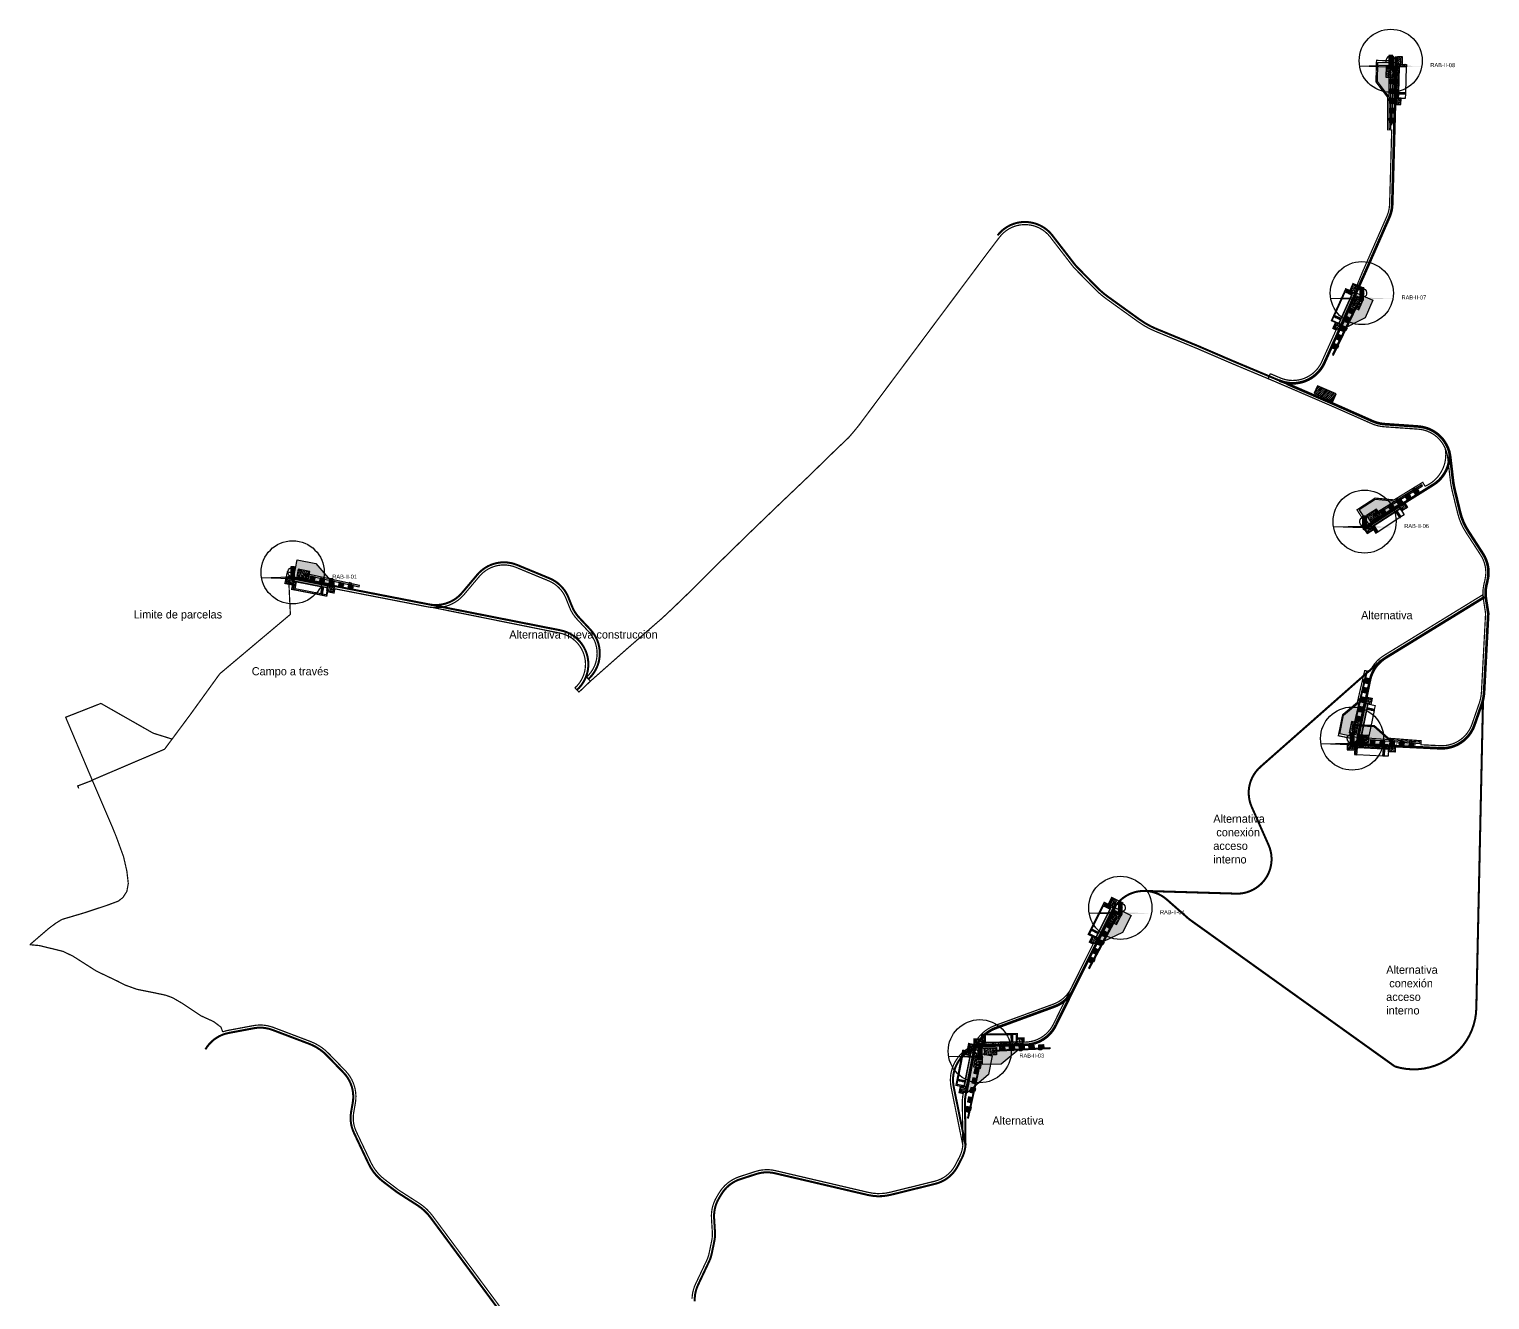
# Model space of a CAD drawing. Header units: metres. Extents: x 677931 to 681517, y 4659021 to 4664208.
# Drawn here: x 677931 to 681517, y 4661088 to 4664208 of the extents above; entities that cross this region are included whole.
import ezdxf
from ezdxf.enums import TextEntityAlignment as Align

# ---------------------------------------------------------------- set-up
doc = ezdxf.new("R2010")
doc.units = ezdxf.units.M
doc.linetypes.add('HIDDEN', pattern=[0.375, 0.25, -0.125])
for name, color, linetype in [('00-TEXTO', 242, 'Continuous'), ('02-ACOPIO', 242, 'Continuous'), ('02-Affection Turbine', 162, 'Continuous'), ('02-BOOM ASSEMBLY', 162, 'Continuous'), ('02-PLATFORM', 162, 'Continuous'), ('02-ROAD NEWLY BUILT 6.5m', 131, 'Continuous'), ('02-Turbine', 162, 'Continuous'), ('02-Turbine 1-5000', 162, 'Continuous'), ('02-Turbine Text 1-5000', 162, 'Continuous'), ('02-VIAL ACONDICIONADO 5m', 211, 'HIDDEN'), ('02-VIAL ACONDICIONADO 6.5m', 211, 'Continuous'), ('02-VIAL DE NUEVA CONSTRUCCION 5m', 131, 'HIDDEN'), ('02-ZANJA', 162, 'HIDDEN')]:
    doc.layers.add(name, color=color, linetype=linetype)
doc.styles.add('EDP', font='GOTHIC.TTF')
pattern_1 = [(50, (-687603.522, -4798873.1193), (3.64369338, -0.3187817108), [0.381, -4.191]), (355, (-687603.522, -4798873.1193), (-0.7048684285, 3.8211369048), [0.3048, -3.3528116834]), (100.4514447, (-687603.2184, -4798873.146), (2.9388249418, 3.5023550382), [0.323800176, -3.561804892]), (46.1842, (-687603.522, -4798872.1033), (5.421580818, -0.8408465587), [0.5715, -6.2865]), (96.63555761, (-687603.07, -4798872.1734), (4.748082681, 4.948522492), [0.485700463, -5.342712163]), (351.18415117, (-687603.522, -4798872.1033), (4.748082681, 4.948522492), [0.4571993414, -5.0291946384]), (21, (-687603.014, -4798872.3573), (3.0322878254, -2.0453039637), [0.381, -4.191]), (326, (-687603.014, -4798872.3573), (1.236040567, 3.6837593224), [0.3048, -3.3528]), (71.451445, (-687602.7613, -4798872.5277), (4.2683283856, 1.6384553777), [0.323800176, -3.561798752]), (37.5, (-687603.522, -4798873.1193), (0.061772065, 1.69110077746), [0, -3.31216, 0, -3.4036, 0, -3.3655]), (7.5, (-687603.522, -4798873.1193), (1.3363932502, 2.00361149636), [0, -1.94056, 0, -3.23596, 0, -1.2827]), (327.5, (-687604.6549, -4798873.1193), (2.71181190334, -0.11457487985), [0, -1.27, 0, -3.9624, 0, -5.2578]), (317.5, (-687605.1629, -4798873.1193), (2.9625836277, 0.5085298207), [0, -1.651, 0, -2.63144, 0, -3.7338])]
pattern_2 = [(50, (-687603.522, -4798874.1193), (3.64369338, -0.3187817108), [0.381, -4.191]), (355, (-687603.522, -4798874.1193), (-0.7048684285, 3.8211369048), [0.3048, -3.3528116834]), (100.4514447, (-687603.2184, -4798874.146), (2.9388249418, 3.5023550382), [0.323800176, -3.561804892]), (46.1842, (-687603.522, -4798873.1033), (5.421580818, -0.8408465587), [0.5715, -6.2865]), (96.63555761, (-687603.07, -4798873.1734), (4.748082681, 4.948522492), [0.485700463, -5.342712163]), (351.18415117, (-687603.522, -4798873.1033), (4.748082681, 4.948522492), [0.4571993414, -5.0291946384]), (21, (-687603.014, -4798873.3573), (3.0322878254, -2.0453039637), [0.381, -4.191]), (326, (-687603.014, -4798873.3573), (1.236040567, 3.6837593224), [0.3048, -3.3528]), (71.451445, (-687602.7613, -4798873.5277), (4.2683283856, 1.6384553777), [0.323800176, -3.561798752]), (37.5, (-687603.522, -4798874.1193), (0.061772065, 1.69110077746), [0, -3.31216, 0, -3.4036, 0, -3.3655]), (7.5, (-687603.522, -4798874.1193), (1.3363932502, 2.00361149636), [0, -1.94056, 0, -3.23596, 0, -1.2827]), (327.5, (-687604.6549, -4798874.1193), (2.71181190334, -0.11457487985), [0, -1.27, 0, -3.9624, 0, -5.2578]), (317.5, (-687605.1629, -4798874.1193), (2.9625836277, 0.5085298207), [0, -1.651, 0, -2.63144, 0, -3.7338])]

# ---------------------------------------------------------------- blocks, each defined once
blk = doc.blocks.new('boom assembly SG155 HH122.5')
h = blk.add_hatch()
h.set_pattern_fill('AR-CONC', color=256, scale=0.01, angle=180)
h.set_pattern_definition([(230, (546.0254, 70.7695), (-1.8218467, 0.159391), [0.1905, -2.0955]), (175, (546.0254, 70.7695), (0.352434, -1.9105685), [0.1524, -1.676406]), (280.45144, (545.8736, 70.7827), (-1.4694125, -1.7511775), [0.1619, -1.7809024]), (226.1842, (546.0254, 70.2615), (-2.7107904, 0.420423), [0.28575, -3.14325]), (276.63556, (545.7995, 70.2965), (-2.374041, -2.474261), [0.24285, -2.671356]), (171.18415, (546.0254, 70.2615), (-2.374041, -2.474261), [0.2286, -2.514597]), (201, (545.7714, 70.3885), (-1.516144, 1.022652), [0.1905, -2.0955]), (146, (545.7714, 70.3885), (-0.6180203, -1.8418797), [0.1524, -1.6764]), (251.45144, (545.645, 70.4737), (-2.134164, -0.8192277), [0.1619, -1.7808994]), (217.5, (546.0254, 70.76945), (-0.03088603, -0.8455504), [0, -1.65608, 0, -1.7018, 0, -1.68275]), (187.5, (546.0254, 70.76945), (-0.6681966, -1.0018057), [0, -0.97028, 0, -1.61798, 0, -0.64135]), (147.5, (546.5918, 70.76945), (-1.35590595, 0.05728744), [0, -0.635, 0, -1.9812, 0, -2.6289]), (137.5, (546.8458, 70.7695), (-1.4812918, -0.254265), [0, -0.8255, 0, -1.31572, 0, -1.8669])])
h.paths.add_polyline_path([(-140.5, 1.5), (0, 1.5), (0, -1.5), (-140.5, -1.5)])
h = blk.add_hatch()
h.set_pattern_fill('AR-CONC', color=256, scale=0.01, angle=180)
h.set_pattern_definition([(230, (-268.1112, -102.851), (-1.821847, 0.159391), [0.1905, -2.0955]), (175, (-268.1112, -102.851), (0.352434, -1.910568), [0.1524, -1.676406]), (280.45144, (-268.263, -102.8377), (-1.469412, -1.751178), [0.1619, -1.780902]), (226.1842, (-268.1112, -103.359), (-2.71079, 0.420423), [0.28575, -3.14325]), (276.6356, (-268.337, -103.324), (-2.37404, -2.47426), [0.24285, -2.671356]), (171.1842, (-268.1112, -103.359), (-2.37404, -2.47426), [0.2286, -2.514597]), (201, (-268.3652, -103.232), (-1.516144, 1.022652), [0.1905, -2.0955]), (146, (-268.3652, -103.232), (-0.61802, -1.84188), [0.1524, -1.6764]), (251.45144, (-268.4916, -103.1467), (-2.134164, -0.819228), [0.1619, -1.7809]), (217.5, (-268.1112, -102.85094), (-0.030886, -0.8455504), [0, -1.65608, 0, -1.7018, 0, -1.68275]), (187.5, (-268.1112, -102.8509), (-0.6681966, -1.0018057), [0, -0.97028, 0, -1.61798, 0, -0.64135]), (147.5, (-267.5448, -102.85094), (-1.355906, 0.0572874), [0, -0.635, 0, -1.9812, 0, -2.6289]), (137.5, (-267.2908, -102.8509), (-1.481292, -0.254265), [0, -0.8255, 0, -1.31572, 0, -1.8669])])
h.paths.add_polyline_path([(-66, 1.5), (-72, 1.5), (-72, -1.5), (-66, -1.5)])
h = blk.add_hatch()
h.set_pattern_fill('AR-CONC', color=256, scale=0.01, angle=180)
h.set_pattern_definition([(230, (469.0254, 59.7695), (-1.8218467, 0.159391), [0.1905, -2.0955]), (175, (469.0254, 59.7695), (0.352434, -1.9105685), [0.1524, -1.676406]), (280.45144, (468.8736, 59.7827), (-1.4694125, -1.7511775), [0.1619, -1.7809024]), (226.1842, (469.0254, 59.2615), (-2.71079, 0.420423), [0.28575, -3.14325]), (276.63556, (468.7995, 59.2965), (-2.374041, -2.474261), [0.24285, -2.671356]), (171.18415, (469.0254, 59.2615), (-2.374041, -2.474261), [0.2286, -2.514597]), (201, (468.7714, 59.3885), (-1.516144, 1.022652), [0.1905, -2.0955]), (146, (468.7714, 59.3885), (-0.61802, -1.8418797), [0.1524, -1.6764]), (251.45144, (468.645, 59.4737), (-2.134164, -0.8192277), [0.1619, -1.7808994]), (217.5, (469.0254, 59.76945), (-0.030886, -0.8455504), [0, -1.65608, 0, -1.7018, 0, -1.68275]), (187.5, (469.0254, 59.76945), (-0.6681966, -1.0018057), [0, -0.97028, 0, -1.61798, 0, -0.64135]), (147.5, (469.5918, 59.76945), (-1.35590595, 0.05728744), [0, -0.635, 0, -1.9812, 0, -2.6289]), (137.5, (469.8458, 59.7695), (-1.4812918, -0.254265), [0, -0.8255, 0, -1.31572, 0, -1.8669])])
h.paths.add_polyline_path([(-126, -1.5), (-114, -1.5), (-114, -9.5), (-126, -9.5)])
h = blk.add_hatch()
h.set_pattern_fill('AR-CONC', color=256, scale=0.01, angle=180)
h.set_pattern_definition([(230, (493.0254, 59.7695), (-1.8218467, 0.159391), [0.1905, -2.0955]), (175, (493.0254, 59.7695), (0.352434, -1.9105685), [0.1524, -1.676406]), (280.45144, (492.8736, 59.7827), (-1.4694125, -1.7511775), [0.1619, -1.7809024]), (226.1842, (493.0254, 59.2615), (-2.71079, 0.420423), [0.28575, -3.14325]), (276.63556, (492.7995, 59.2965), (-2.374041, -2.474261), [0.24285, -2.671356]), (171.18415, (493.0254, 59.2615), (-2.374041, -2.474261), [0.2286, -2.514597]), (201, (492.7714, 59.3885), (-1.516144, 1.022652), [0.1905, -2.0955]), (146, (492.7714, 59.3885), (-0.61802, -1.8418797), [0.1524, -1.6764]), (251.45144, (492.645, 59.4737), (-2.134164, -0.8192277), [0.1619, -1.7808994]), (217.5, (493.0254, 59.76945), (-0.030886, -0.8455504), [0, -1.65608, 0, -1.7018, 0, -1.68275]), (187.5, (493.0254, 59.76945), (-0.6681966, -1.0018057), [0, -0.97028, 0, -1.61798, 0, -0.64135]), (147.5, (493.5918, 59.76945), (-1.35590595, 0.05728744), [0, -0.635, 0, -1.9812, 0, -2.6289]), (137.5, (493.8458, 59.7695), (-1.4812918, -0.254265), [0, -0.8255, 0, -1.31572, 0, -1.8669])])
h.paths.add_polyline_path([(-102, -1.5), (-90, -1.5), (-90, -9.5), (-102, -9.5)])
h = blk.add_hatch()
h.set_pattern_fill('AR-CONC', color=256, scale=0.01, angle=180)
h.set_pattern_definition([(230, (517.0254, 59.7695), (-1.8218467, 0.159391), [0.1905, -2.0955]), (175, (517.0254, 59.7695), (0.352434, -1.9105685), [0.1524, -1.676406]), (280.45144, (516.8736, 59.7827), (-1.4694125, -1.7511775), [0.1619, -1.7809024]), (226.1842, (517.0254, 59.2615), (-2.71079, 0.420423), [0.28575, -3.14325]), (276.63556, (516.7995, 59.2965), (-2.374041, -2.474261), [0.24285, -2.671356]), (171.18415, (517.0254, 59.2615), (-2.374041, -2.474261), [0.2286, -2.514597]), (201, (516.7714, 59.3885), (-1.516144, 1.022652), [0.1905, -2.0955]), (146, (516.7714, 59.3885), (-0.61802, -1.8418797), [0.1524, -1.6764]), (251.45144, (516.645, 59.4737), (-2.134164, -0.8192277), [0.1619, -1.7808994]), (217.5, (517.0254, 59.76945), (-0.030886, -0.8455504), [0, -1.65608, 0, -1.7018, 0, -1.68275]), (187.5, (517.0254, 59.76945), (-0.6681966, -1.0018057), [0, -0.97028, 0, -1.61798, 0, -0.64135]), (147.5, (517.5918, 59.76945), (-1.35590595, 0.05728744), [0, -0.635, 0, -1.9812, 0, -2.6289]), (137.5, (517.8458, 59.7695), (-1.4812918, -0.254265), [0, -0.8255, 0, -1.31572, 0, -1.8669])])
h.paths.add_polyline_path([(-78, -1.5), (-66, -1.5), (-66, -9.5), (-78, -9.5)])
h = blk.add_hatch()
h.set_pattern_fill('AR-CONC', color=256, scale=0.01, angle=180)
h.set_pattern_definition([(230, (541.0254, 59.7695), (-1.8218467, 0.159391), [0.1905, -2.0955]), (175, (541.0254, 59.7695), (0.352434, -1.9105685), [0.1524, -1.676406]), (280.45144, (540.8736, 59.7827), (-1.4694125, -1.7511775), [0.1619, -1.7809024]), (226.1842, (541.0254, 59.2615), (-2.71079, 0.420423), [0.28575, -3.14325]), (276.63556, (540.7995, 59.2965), (-2.374041, -2.474261), [0.24285, -2.671356]), (171.18415, (541.0254, 59.2615), (-2.374041, -2.474261), [0.2286, -2.514597]), (201, (540.7714, 59.3885), (-1.516144, 1.022652), [0.1905, -2.0955]), (146, (540.7714, 59.3885), (-0.61802, -1.8418797), [0.1524, -1.6764]), (251.45144, (540.645, 59.4737), (-2.134164, -0.8192277), [0.1619, -1.7808994]), (217.5, (541.0254, 59.76945), (-0.030886, -0.8455504), [0, -1.65608, 0, -1.7018, 0, -1.68275]), (187.5, (541.0254, 59.76945), (-0.6681966, -1.0018057), [0, -0.97028, 0, -1.61798, 0, -0.64135]), (147.5, (541.5918, 59.76945), (-1.35590595, 0.05728744), [0, -0.635, 0, -1.9812, 0, -2.6289]), (137.5, (541.8458, 59.7695), (-1.4812918, -0.254265), [0, -0.8255, 0, -1.31572, 0, -1.8669])])
h.paths.add_polyline_path([(-54, -1.5), (-42, -1.5), (-42, -9.5), (-54, -9.5)])
h = blk.add_hatch()
h.set_pattern_fill('AR-CONC', color=256, scale=0.01, angle=180)
h.set_pattern_definition([(230, (565.0254, 59.7695), (-1.8218467, 0.159391), [0.1905, -2.0955]), (175, (565.0254, 59.7695), (0.352434, -1.9105685), [0.1524, -1.676406]), (280.45144, (564.8736, 59.7827), (-1.4694125, -1.7511775), [0.1619, -1.7809024]), (226.1842, (565.0254, 59.2615), (-2.71079, 0.420423), [0.28575, -3.14325]), (276.63556, (564.7995, 59.2965), (-2.374041, -2.474261), [0.24285, -2.671356]), (171.18415, (565.0254, 59.2615), (-2.374041, -2.474261), [0.2286, -2.514597]), (201, (564.7714, 59.3885), (-1.516144, 1.022652), [0.1905, -2.0955]), (146, (564.7714, 59.3885), (-0.61802, -1.8418797), [0.1524, -1.6764]), (251.45144, (564.645, 59.4737), (-2.134164, -0.8192277), [0.1619, -1.7808994]), (217.5, (565.0254, 59.76945), (-0.030886, -0.8455504), [0, -1.65608, 0, -1.7018, 0, -1.68275]), (187.5, (565.0254, 59.76945), (-0.6681966, -1.0018057), [0, -0.97028, 0, -1.61798, 0, -0.64135]), (147.5, (565.5918, 59.76945), (-1.35590595, 0.05728744), [0, -0.635, 0, -1.9812, 0, -2.6289]), (137.5, (565.8458, 59.7695), (-1.4812918, -0.254265), [0, -0.8255, 0, -1.31572, 0, -1.8669])])
h.paths.add_polyline_path([(-30, -1.5), (-18, -1.5), (-18, -9.5), (-30, -9.5)])
for points in [[(-140.5, 1.5), (0, 1.5), (0, -1.5), (-140.5, -1.5)], [(-114, -3), (-120, -3), (-120, 3), (-114, 3)], [(-66, -3), (-72, -3), (-72, 3), (-66, 3)], [(-126, -1.5), (-114, -1.5), (-114, -9.5), (-126, -9.5)], [(-102, -1.5), (-90, -1.5), (-90, -9.5), (-102, -9.5)], [(-78, -1.5), (-66, -1.5), (-66, -9.5), (-78, -9.5)], [(-54, -1.5), (-42, -1.5), (-42, -9.5), (-54, -9.5)], [(-30, -1.5), (-18, -1.5), (-18, -9.5), (-30, -9.5)]]:
    blk.add_lwpolyline(points, close=True)
blk = doc.blocks.new('SG155 HH122.5_Strategy 3_total storage assembly in 1 phase')
h = blk.add_hatch()
h.set_pattern_fill('AR-CONC', color=256, scale=0.02)
h.set_pattern_definition(pattern_1)
h.paths.add_polyline_path([(-5, 11), (-5, 32), (-52, 32), (-106, -11), (-5, -11)])
h.paths.add_polyline_path([(-41, 10), (-12, 10), (-12, -8), (-41, -8)], flags=16)
h = blk.add_hatch()
h.set_pattern_fill('AR-CONC', color=256, scale=0.02)
h.set_pattern_definition(pattern_1)
h.paths.add_polyline_path([(-12, -8), (-12, 10), (-41, 10), (-41, -8)])
h = blk.add_hatch()
h.set_pattern_fill('AR-CONC', color=256, scale=0.02)
h.set_pattern_definition(pattern_2)
h.paths.add_polyline_path([(-91, -28), (-91, -16), (-107, -16), (-107, -28)])
h = blk.add_hatch()
h.set_pattern_fill('AR-CONC', color=256, scale=0.02)
h.set_pattern_definition(pattern_2)
h.paths.add_polyline_path([(-8, -21), (-8, -16), (-91, -16), (-91, -21)])
h = blk.add_hatch()
h.set_pattern_fill('AR-CONC', color=256, scale=0.02)
h.set_pattern_definition(pattern_2)
h.paths.add_polyline_path([(-78, -21), (-81, -21), (-81, -39), (-78, -39)])
h = blk.add_hatch()
h.set_pattern_fill('AR-CONC', color=256, scale=0.02)
h.set_pattern_definition(pattern_2)
h.paths.add_polyline_path([(-14, -39), (-8, -39), (-8, -21), (-14, -21)])
h = blk.add_hatch()
h.set_pattern_fill('AR-CONC', color=256, scale=0.02)
h.set_pattern_definition(pattern_2)
h.paths.add_polyline_path([(11, -28), (11, -16), (-8, -16), (-8, -28)])
for points in [[(-5, -11), (-5, 32), (-52, 32), (-106, -11)], [(-41, 10), (-12, 10), (-12, -8), (-41, -8)], [(-91, -16), (-107, -16), (-107, -28), (-91, -28)], [(-8, -16), (-91, -16), (-91, -21), (-8, -21)], [(-91, -21), (-91, -39), (-81, -39), (-81, -21)], [(-81, -21), (-81, -39), (-78, -39), (-78, -21)], [(-78, -21), (-78, -39), (-14, -39), (-14, -21)], [(-14, -21), (-8, -21), (-8, -39), (-14, -39)], [(-8, -16), (11, -16), (11, -28), (-8, -28)]]:
    blk.add_lwpolyline(points, close=True)
blk.add_circle((0, 0), 2.5)
blk.add_arc((0, 0), 11.8, 244.8157, 115.1843)
blk = doc.blocks.new('WTG_rotor 155')
at = {"layer": '02-Turbine 1-5000', "linetype": 'HIDDEN', "lineweight": 0}
blk.add_hatch(color=0, dxfattribs=at).paths.add_polyline_path([(4.8, -9.5), (4.8, 13.3), (-4.8, 13.3), (-4.8, -9.5)])
at = {"layer": '02-Turbine 1-5000'}
for points in [[(-5.5, -11), (-5.5, -11.6), (-3.6, -11.6), (-3.6, -15.1), (-5.5, -15.1), (-5.5, -15.7), (-76.4, -13.3)], [(5.5, -11), (5.5, -11.6), (3.6, -11.6), (3.6, -15.1), (5.5, -15.1), (5.5, -15.7), (76.4, -13.3)]]:
    blk.add_hatch(color=0, dxfattribs=at).paths.add_polyline_path(points)
h = blk.add_hatch(color=0, dxfattribs=at)
h.paths.add_polyline_path([(3.6, -16.5), (3.6, -10.2), (-3.6, -10.2), (-3.6, -16.5)])
h.paths.add_polyline_path([(-3.6, -16.5, 0.261951), (0, -21.3, 0.261951), (3.6, -16.5)])
at = {"layer": '02-Affection Turbine', "color": 0}
blk.add_circle((0, 0), 77.5, dxfattribs=at).dxf.unprotected_set("ltscale", 0)
at = {"layer": '02-Turbine 1-5000', "color": 0}
for p, q in [((-4.8, 10.2), (4.8, 10.2)), ((-4.8, 7.6), (4.8, 7.6)), ((3.6, -16.5), (-3.6, -16.5)), ((-1.6, -9.5), (-1.6, -10.2)), ((1.6, -9.5), (1.6, -10.2))]:
    blk.add_line(p, q, dxfattribs=at)
blk.add_lwpolyline([(4.8, -9.5), (4.8, 13.3), (-4.8, 13.3), (-4.8, -9.5)], close=True, dxfattribs=at)
blk.add_lwpolyline([(-3.6, -15.1), (-5.5, -15.1), (-5.5, -15.7), (-76.4, -13.3), (-5.5, -11), (-5.5, -11.6), (-3.6, -11.6)], dxfattribs=at)
blk.add_lwpolyline([(-3.6, -16.5), (-3.6, -10.2), (3.6, -10.2), (3.6, -16.5, -0.261951), (0, -21.3, -0.261951), (-3.6, -16.5)], format="xyb", dxfattribs=at)
blk.add_circle((0, 0), 4.5, dxfattribs=at)
at = {"layer": '02-Turbine Text 1-5000', "color": 0, "style": 'EDP', "flags": 1}
blk.add_attdef('MAQUINA', text='', height=10, dxfattribs=at).set_placement((92.5, 3.5), align=Align.MIDDLE_LEFT)
at = {"layer": '02-Turbine Text 1-5000', "color": 0, "style": 'EDP'}
blk.add_attdef('NÚMERO', text='', height=10, dxfattribs=at).set_placement((92.7, -9.1), align=Align.MIDDLE_LEFT)

msp = doc.modelspace()

# ---------------------------------------------------------------- hatches: boundary and pattern name
at = {"layer": '02-ACOPIO'}
h = msp.add_hatch(dxfattribs=at)
h.set_pattern_fill('ANSI31', color=256)
h.paths.add_polyline_path([(681086.1, 4663314.3), (681131.8, 4663294.1), (681139.9, 4663312.4), (681094.1, 4663332.6)])

# ---------------------------------------------------------------- linework, layer by layer
at = {"layer": '02-ACOPIO', "flags": 128}
msp.add_lwpolyline([(681086.1, 4663314.3), (681131.8, 4663294.1), (681139.9, 4663312.4), (681094.1, 4663332.6), (681086.1, 4663314.3)], close=True, dxfattribs=at)
at = {"layer": '02-ROAD NEWLY BUILT 6.5m', "const_width": 6.5, "flags": 128}
for points in [[(681209.3, 4663606.6), (681270.5, 4663746.3, 0.096491), (681277.6, 4663778), (681287.7, 4664141.3)], [(681209.3, 4663606.6), (681110.9, 4663388.5, -0.407324), (681000.3, 4663345.2)], [(681341.7, 4663232.4, -0.333885), (681418.8, 4663165.4, -0.333885)], [(681417.7, 4663172.4, -0.292725), (681378.5, 4663089.5), (681206.7, 4662982.2)], [(681492, 4662534.9), (681479.4, 4662498.9, -0.332476), (681395, 4662442), (681167.4, 4662453.1)], [(680595.1, 4662050.9), (680494.8, 4661849.6, -0.191835), (680447.9, 4661807.7), (680304.2, 4661755.1, 0.262114), (680250.1, 4661691.7), (680231.1, 4661595.6)]]:
    msp.add_lwpolyline(points, format="xyb", dxfattribs=at)
at = {"layer": '02-ROAD NEWLY BUILT 6.5m', "flags": 128}
msp.add_lwpolyline([(681276.5, 4663972.9), (681281.2, 4664141.5)], dxfattribs=at)
at = {"layer": '02-ROAD NEWLY BUILT 6.5m', "color": 242, "flags": 128}
for points, const_width in [([(681504, 4662813.4), (681261.6, 4662664.5, 0.206609), (681222.9, 4662609.4), (681190.5, 4662453.5)], 6.5), ([(681251.2, 4662658.8), (680953.9, 4662396.5, 0.327204), (680932.4, 4662298.3), (680974, 4662204.4, -0.53672), (680897.8, 4662085), (680667.6, 4662091.8)], 5), ([(680778.7, 4662022.5), (681284, 4661660.7, 0.503746), (681484.1, 4661805.3), (681500.5, 4662559.2)], 5), ([(680778.7, 4662022.5), (680724.2, 4662070.5, 0.467491), (680595.3, 4662050.8, 0.467491)], 5), ([(680253.8, 4661706.9, -0.081229), (680280.8, 4661711.9), (680376.6, 4661713.9, 0.282842), (680451.5, 4661762.1), (680494.8, 4661849.6)], 6.5)]:
    msp.add_lwpolyline(points, format="xyb", dxfattribs=dict(at, const_width=const_width))
at = {"layer": '02-VIAL ACONDICIONADO 5m', "ltscale": 80, "const_width": 5, "flags": 128}
for points in [[(680470.3, 4663666.3), (680497.2, 4663631.5, 0.030065), (680505.1, 4663622.5), (680553.4, 4663573.4, 0.042275), (680579, 4663551.5), (680657.7, 4663494.8, 0.058455), (680698.4, 4663472.2), (680801.4, 4663429.8), (680886.1, 4663393.3), (680992.5, 4663348.7), (681019.2, 4663337.2)], [(679007, 4662840), (679031.1, 4662868.7, -0.023132), (679036.5, 4662874.4)], [(679180.7, 4662870.9), (679208.2, 4662859.5, -0.202668), (679254.7, 4662812.4), (679263.5, 4662790.4, 0.093195), (679280.3, 4662763.8), (679298, 4662744.8)], [(678936.9, 4662794.4, 0.114137), (678973.2, 4662806.6, 0.114137)], [(678419.7, 4661742.8, -0.002982), (678420.7, 4661743), (678482, 4661754.5, -0.137744), (678527.8, 4661750.4), (678617.9, 4661716.3, -0.110189), (678661.6, 4661687.5), (678702.3, 4661645.5, -0.240338), (678725, 4661571.7), (678721, 4661548.9, 0.155299), (678727.9, 4661497.8), (678763.8, 4661421.9, 0.120742), (678799.8, 4661377.6), (678834.1, 4661351.6), (678884.3, 4661319.4, -0.090862), (678915.9, 4661289.8), (679076.5, 4661072.9, -0.041377), (679087, 4661056), (679110.5, 4661009.9, 0.064297), (679127.9, 4660984.5), (679225.6, 4660875, -0.171363), (679250.9, 4660813.4), (679255.4, 4660722.2, 0.110003), (679269.3, 4660671.9), (679281.2, 4660649.4), (679289.6, 4660636.4, 0.308489), (679362.2, 4660605.5), (679373.7, 4660607.8, 0.03591), (679383.4, 4660610.5, 0.03591)], [(679668.8, 4661380.8, -0.025205), (679676.9, 4661383.8), (679716, 4661396.5, -0.029069), (679725.6, 4661399)], [(679564.6, 4661083.5, 0.016093), (679564.5, 4661089), (679564.8, 4661083.8, -0.121723), (679572.8, 4661123.8), (679600.1, 4661181.7, 0.05423), (679606.1, 4661199.1), (679612.9, 4661231.5, 0.050863), (679614.7, 4661248.6)]]:
    msp.add_lwpolyline(points, format="xyb", dxfattribs=at)
at = {"layer": '02-VIAL ACONDICIONADO 6.5m', "const_width": 6.5, "flags": 128}
for points in [[(681019.2, 4663337.2), (681129, 4663289.9), (681229.6, 4663245.4, 0.086665), (681258, 4663238.3), (681341.7, 4663232.4)], [(681418.8, 4663165.4, -0.023822), (681420.1, 4663157.4), (681426.7, 4663100.8, 0.030207), (681431, 4663077), (681444.2, 4663022.2, 0.084914), (681464.2, 4662975.7), (681500.2, 4662920.1, -0.202806), (681511.8, 4662854.9), (681508.8, 4662842.2, 0.094669), (681507.7, 4662810.3), (681513.4, 4662773.6), (681503.1, 4662578.9, -0.070859), (681497.7, 4662551.2), (681492, 4662534.9)]]:
    msp.add_lwpolyline(points, format="xyb", dxfattribs=at)
at = {"layer": '02-VIAL DE NUEVA CONSTRUCCION 5m', "ltscale": 80, "const_width": 5, "flags": 128}
for points in [[(680308.5, 4663701.9, -0.490803), (680442.9, 4663701.8), (680470.3, 4663666.3)], [(679036.5, 4662874.4, -0.301047), (679128.6, 4662892.4), (679180.7, 4662870.9)], [(678564.1, 4662863.2), (678912.4, 4662795.5, 0.072344), (678936.9, 4662794.4, 0.072344)], [(678973.2, 4662806.6, 0.079776), (678993.6, 4662824.2), (679007, 4662840)], [(679298, 4662744.8), (679308.8, 4662733.3, -0.418163), (679303.8, 4662612.3)], [(678363.2, 4661702.7, -0.213202), (678419.7, 4661742.8, -0.213202)], [(679614.7, 4661248.6, 0.015603), (679614.5, 4661253.9), (679612.4, 4661288, -0.149432), (679624, 4661336.3), (679629.8, 4661346.1, -0.157453), (679668.8, 4661380.8, -0.157453)]]:
    msp.add_lwpolyline(points, format="xyb", dxfattribs=at)
at = {"layer": '02-VIAL DE NUEVA CONSTRUCCION 5m', "color": 242, "ltscale": 80, "const_width": 5, "flags": 128}
for points in [[(678912.4, 4662795.5), (679235, 4662731.9, -0.619327), (679275.2, 4662585.1)], [(680229.7, 4661467.7), (680200.7, 4661610.5, -0.372467), (680255.3, 4661707.4, -0.372467)]]:
    msp.add_lwpolyline(points, format="xyb", dxfattribs=at)
at = {"layer": '02-VIAL DE NUEVA CONSTRUCCION 5m', "ltscale": 80, "flags": 128}
msp.add_lwpolyline([(679725.6, 4661399, 5, 5, -0.106955), (679761.5, 4661398.4, 5, 5, 0), (679990, 4661345, 5, 5, 0.118496), (680046, 4661345.4, 5, 5, 0), (680155.5, 4661372.4, 5, 5, 0.216745), (680210.7, 4661416.1, 5, 5, 0), (680220.6, 4661435.2, 5, 5, 0.100225), (680229.7, 4661467.7, 5, 5, 0), (680228.4, 4661572.6, 5, 5, -0.051781), (680230, 4661590.1, 5, 5, 0), (680231.1, 4661595.6, 0, 0, 0)], format="xyseb", dxfattribs=at)
at = {"layer": '02-ZANJA', "ltscale": 30, "const_width": 3, "flags": 128}
for points in [[(681273.4, 4664130.7), (681238.9, 4664131.6), (681237.6, 4664078.7), (681265.9, 4664041.3), (681265.9, 4664041.3), (681265.9, 4663961), (681276.2, 4663960.9), (681275.1, 4663917.1), (681271.1, 4663778.2)], [(680313.6, 4663697.9), (680278.6, 4663651.8), (680237.1, 4663596.1), (680167.9, 4663503.6), (680090.5, 4663399.7), (679989, 4663263.7), (679967.8, 4663235.2), (679956.8, 4663221.7), (679943.2, 4663205.7), (679909.6, 4663173.7), (679845.1, 4663110.7), (679768.8, 4663038), (679701.1, 4662972.8), (679615, 4662888.7), (679561.6, 4662835), (679510.9, 4662786.1), (679485.5, 4662762.3), (679397.2, 4662685.3), (679308.5, 4662606.8)], [(681203.4, 4663609.2), (681191.1, 4663579.3), (681208, 4663572.4), (681203, 4663560.1)], [(680978, 4663362.2), (680972.9, 4663349.8)], [(679299.9, 4662616.6), (679308.5, 4662606.8)], [(678281.4, 4662464.7), (678235, 4662479.2), (678106.6, 4662552.3), (678020, 4662518.3), (678085.1, 4662364.3)], [(677932.2, 4661959.8), (677978.7, 4661999.8), (677995.8, 4662012.5), (678010.8, 4662021.7), (678068.5, 4662038.8), (678121.5, 4662056.4), (678149.1, 4662066.6), (678160.5, 4662075.4), (678170.3, 4662090.5), (678173.8, 4662110.1), (678170.3, 4662140.4), (678162.1, 4662176.1), (678144.6, 4662224.1), (678136, 4662245.4), (678087.2, 4662359.4)], [(678087.2, 4662359.4), (678086.1, 4662362), (678085.5, 4662363.3), (678049.6, 4662349.6), (678052, 4662343.6)], [(678394.1, 4661762.8), (678383.1, 4661771), (678352.4, 4661785), (678307.2, 4661815.1), (678282.7, 4661829.4), (678265.5, 4661835.7), (678233.2, 4661842.5), (678194.8, 4661850.2), (678165.7, 4661860.7), (678146.6, 4661870.5), (678095.4, 4661894.9), (678038.2, 4661931.4), (678013.4, 4661943.4), (677955.6, 4661957.5), (677932, 4661959.7)], [(678394.1, 4661762.8), (678401.5, 4661757.1), (678405.6, 4661745.6)]]:
    msp.add_lwpolyline(points, dxfattribs=at)
for points in [[(681203.4, 4663609.2), (681264.5, 4663748.9, 0.096491), (681271.1, 4663778.2)], [(680313.6, 4663697.9, -0.490803), (680437.8, 4663697.8), (680465.2, 4663662.3)], [(680465.2, 4663662.3), (680492, 4663627.6, 0.030065), (680500.5, 4663617.9), (680548.8, 4663568.9, 0.042275), (680575.2, 4663546.2), (680653.9, 4663489.6, 0.058455), (680696, 4663466.2), (680798.8, 4663423.8), (680883.5, 4663387.3), (680989.9, 4663342.7), (681016.6, 4663331.2)], [(681191.1, 4663579.3), (681181.2, 4663583.6), (681173.4, 4663566.3), (681163.4, 4663570.8), (681128.1, 4663492.4), (681138.2, 4663487.9), (681131.6, 4663473.3), (681139.8, 4663469.6), (681104.5, 4663391.4, -0.407324), (681003, 4663351.6), (680978, 4663362.2)], [(681016.6, 4663331.2), (681126.4, 4663283.9), (681227, 4663239.4, 0.086665), (681257.5, 4663231.8), (681341.2, 4663225.9)], [(681341.2, 4663225.9, -0.333885), (681412.4, 4663164.1, -0.333885)], [(681209.7, 4662998.9), (681190.9, 4663027.8), (681190.9, 4663027.8), (681235.3, 4663056.6), (681281.9, 4663052.1), (681352.5, 4663095.4), (681358.2, 4663085.6, 0.357499), (681407.3, 4663180.7)], [(681412.4, 4663164.1, -0.023822), (681413.7, 4663156.7), (681420.3, 4663100, 0.030207), (681424.6, 4663075.5), (681437.9, 4663020.6, 0.084914), (681458.7, 4662972.2), (681494.8, 4662916.6, -0.202806), (681505.4, 4662856.4), (681502.5, 4662843.7, 0.094669), (681501.3, 4662809.3), (681506.8, 4662773.3), (681496.6, 4662579.3, -0.070859), (681491.5, 4662553.4), (681485.8, 4662537.1)], [(679041, 4662869.8, -0.301047), (679126.1, 4662886.4), (679178.2, 4662864.8)], [(679011.9, 4662835.8), (679036.1, 4662864.5, -0.023132), (679041, 4662869.8, -0.023132)], [(679178.2, 4662864.8), (679205.7, 4662853.5, -0.202668), (679248.7, 4662810), (679257.4, 4662788, 0.093195), (679275.5, 4662759.4), (679293.2, 4662740.4)], [(678976.6, 4662801, 0.079776), (678998.6, 4662820), (679011.9, 4662835.8)], [(678937.5, 4662787.9, 0.114137), (678976.6, 4662801, 0.114137)], [(679293.2, 4662740.4), (679304, 4662728.8, -0.418163), (679299.4, 4662617.2, -0.418163)], [(681179, 4662466), (681180.8, 4662500.5), (681180.8, 4662500.5), (681233.6, 4662497.8), (681268.7, 4662466.7), (681348.8, 4662460.5), (681348.3, 4662450.8), (681395.3, 4662448.5, 0.332476), (681473.3, 4662501), (681485.8, 4662537.1)], [(680609.9, 4662050.2), (680615.9, 4662062.3), (680588.6, 4662075.9), (680580.1, 4662058.9), (680570.3, 4662063.8), (680531, 4661985.1), (680540.8, 4661980.2), (680533.7, 4661965.9), (680543.1, 4661961.2), (680489, 4661852.5, -0.191835), (680445.7, 4661813.8), (680302, 4661761.2, 0.196184), (680250.9, 4661714.7, 0.196184)], [(678418.4, 4661749.2, -0.002982), (678419.5, 4661749.4), (678480.8, 4661760.9, -0.137744), (678530.1, 4661756.5), (678620.3, 4661722.3, -0.110189), (678666.3, 4661692.1), (678707, 4661650, -0.240338), (678731.4, 4661570.5), (678727.4, 4661547.7, 0.155299), (678733.7, 4661500.5), (678769.7, 4661424.7, 0.120742), (678803.8, 4661382.8), (678837.8, 4661357), (678887.9, 4661324.8, -0.090862), (678921.1, 4661293.7), (679081.8, 4661076.7, -0.041377), (679092.8, 4661059), (679116.3, 4661012.8, 0.064297), (679132.7, 4660988.8), (679230.5, 4660879.3, -0.171363), (679257.4, 4660813.7), (679261.9, 4660722.5, 0.110003), (679275.1, 4660675), (679286.9, 4660652.7), (679295.1, 4660639.9, 0.308489), (679360.9, 4660611.9), (679372.5, 4660614.2, 0.03591), (679381.2, 4660616.6, 0.03591)], [(678405.6, 4661745.6, -0.036309), (678418.4, 4661749.2)], [(680223.2, 4661468.1), (680221.9, 4661572.6, -0.051781), (680223.6, 4661591.4), (680224.2, 4661594.1), (680213.9, 4661596.4), (680217, 4661612.1), (680206.2, 4661614.2), (680222.9, 4661700.6), (680233.7, 4661698.5), (680237.3, 4661717.1), (680264.7, 4661711.4), (680264.7, 4661698.1)], [(679724.3, 4661405.4, -0.106955), (679763, 4661404.7), (679991.4, 4661351.3, 0.118496), (680044.5, 4661351.7), (680154, 4661378.7, 0.216745), (680205, 4661419.1), (680214.8, 4661438.2, 0.100225), (680223.2, 4661468.1)], [(679666.2, 4661386.7, -0.025205), (679674.8, 4661390), (679714, 4661402.7, -0.029069), (679724.3, 4661405.4, -0.029069)], [(679608.2, 4661248.7, 0.015603), (679608, 4661253.6), (679605.9, 4661287.6, -0.149432), (679618.4, 4661339.6), (679624.2, 4661349.4, -0.157453), (679666.2, 4661386.7, -0.157453)], [(679558.2, 4661090.6, -0.102266), (679566.9, 4661126.6), (679594.3, 4661184.5, 0.054031), (679599.8, 4661200.5), (679606.5, 4661232.8, 0.050863), (679608.2, 4661248.7, 0.050863)]]:
    msp.add_lwpolyline(points, format="xyb", dxfattribs=at)
at = {"layer": '02-ZANJA', "ltscale": 30, "flags": 128}
msp.add_lwpolyline([(678575.4, 4662872.9, 3, 3, 0), (678564.4, 4662875.3, 3, 3, 0), (678558.3, 4662847, 3, 3, 0), (678577, 4662843.3, 3, 3, 0), (678574.9, 4662832.5, 3, 3, 0), (678661.3, 4662815.8, 3, 3, 0), (678663.4, 4662826.6, 3, 3, 0), (678679.1, 4662823.5, 3, 3, 0), (678681.1, 4662833.8, 3, 3, 0), (678911.2, 4662789.1, 3, 3, 0.072344), (678937.5, 4662787.9, 0, 0, 0)], format="xyseb", dxfattribs=at)
at = {"layer": '02-ZANJA', "color": 242, "ltscale": 30, "const_width": 3, "flags": 128}
for points in [[(678567.8, 4662856.2), (678571.8, 4662771), (678398.5, 4662625.1), (678326.1, 4662524.9), (678262.9, 4662439.8), (678085.4, 4662364)], [(679308.5, 4662606.8), (679280.5, 4662580.1), (679270.5, 4662590.3)]]:
    msp.add_lwpolyline(points, dxfattribs=at)
at = {"layer": '02-ZANJA', "color": 242, "ltscale": 30, "flags": 128}
msp.add_lwpolyline([(681179, 4662466, 3, 3, 0), (681145.2, 4662472.9, 3, 3, 0), (681145.2, 4662472.9, 3, 3, 0), (681155.8, 4662524.7, 3, 3, 0), (681191.8, 4662554.8, 3, 3, 0), (681210, 4662633, 3, 3, 0), (681222.5, 4662630.5, 3, 3, -0.148457), (681258, 4662670.5, 3, 3, 0), (681500.3, 4662819.3, 0, 0, 0)], format="xyseb", dxfattribs=at)
at = {"layer": '02-ZANJA', "color": 242, "ltscale": 30, "const_width": 3, "flags": 128}
for points in [[(678915.8, 4662789), (679233.6, 4662725, -0.619327), (679270.5, 4662590.3)], [(680489, 4661852.5), (680445.7, 4661764.9, -0.282973), (680376.5, 4661720.4), (680373.7, 4661720.3), (680373.5, 4661730.8), (680357.5, 4661730.5), (680357.3, 4661741.5), (680269.3, 4661739.7), (680269.5, 4661728.7), (680250.6, 4661728.3), (680250.9, 4661712.7), (680254, 4661702), (680264.7, 4661698.1)], [(680223.3, 4661466.4), (680194.4, 4661609.2, -0.365118), (680250.9, 4661712.7, -0.365118)]]:
    msp.add_lwpolyline(points, format="xyb", dxfattribs=at)

# ---------------------------------------------------------------- block references
at = {"layer": '02-BOOM ASSEMBLY', "color": 162}
for p, rotation in [((681271.7, 4664104), 89.89941034007009), ((680296.1, 4661699), 182.673732684893)]:
    msp.add_blockref('boom assembly SG155 HH122.5', p, dxfattribs=dict(at, rotation=rotation))
at = {"layer": '02-BOOM ASSEMBLY', "color": 162, "xscale": -1}
for p, rotation in [((681193.3, 4663535.2), 244.3182835909575), ((681231.4, 4663014.6), 31.52793638732726), ((678604, 4662870.6), 347.5187410869859), ((681183, 4662492.5), 76.92241212938575), ((681205.8, 4662466.1), 355.5718056418289), ((680599.2, 4662025.6), 241.9816313039149)]:
    msp.add_blockref('boom assembly SG155 HH122.5', p, dxfattribs=dict(at, rotation=rotation))
at = {"layer": '02-BOOM ASSEMBLY', "color": 242, "xscale": -1, "rotation": 257.5645245523483}
msp.add_blockref('boom assembly SG155 HH122.5', (680266, 4661671.5), dxfattribs=at)
at = {"layer": '02-PLATFORM', "color": 162}
for p, rotation in [((681273.9, 4664130.7), 88.4090471625638), ((680264.7, 4661698.1), 181.1833695073869)]:
    msp.add_blockref('SG155 HH122.5_Strategy 3_total storage assembly in 1 phase', p, dxfattribs=dict(at, rotation=rotation))
at = {"layer": '02-PLATFORM', "color": 162, "xscale": -1}
for p, rotation in [((681203, 4663560.1), 245.8086467684637), ((681209.7, 4662998.9), 33.01829956483351), ((678577.5, 4662874.3), 349.0091042644921), ((681179, 4662466), 78.41277530689207), ((681179, 4662466), 357.0621688193352), ((680609.9, 4662050.2), 243.4719944814212)]:
    msp.add_blockref('SG155 HH122.5_Strategy 3_total storage assembly in 1 phase', p, dxfattribs=dict(at, rotation=rotation))
at = {"layer": '02-PLATFORM', "color": 242, "xscale": -1, "rotation": 259.0548877298545}
msp.add_blockref('SG155 HH122.5_Strategy 3_total storage assembly in 1 phase', (680264.7, 4661698.1), dxfattribs=at)
at = {"layer": '02-Turbine'}
ref = msp.add_blockref('WTG_rotor 155', (681273.9, 4664130.7), dxfattribs=dict(at, rotation=359.9991167100969))
ref.add_attrib('NÚMERO', 'RAB-II-08', dxfattribs={"layer": '02-Turbine Text 1-5000', "color": 0, "height": 10, "rotation": 359.9991, "style": 'EDP'}).set_placement((681371.2, 4664120), align=Align.MIDDLE_LEFT)
ref = msp.add_blockref('WTG_rotor 155', (681203, 4663560.1), dxfattribs=dict(at, rotation=359.9991167100969))
ref.add_attrib('NÚMERO', 'RAB-II-07', dxfattribs={"layer": '02-Turbine Text 1-5000', "color": 0, "height": 10, "rotation": 359.9991, "style": 'EDP'}).set_placement((681300.4, 4663549.4), align=Align.MIDDLE_LEFT)
ref = msp.add_blockref('WTG_rotor 155', (681209.7, 4662998.9), dxfattribs=dict(at, rotation=359.9991167100969))
ref.add_attrib('NÚMERO', 'RAB-II-06', dxfattribs={"layer": '02-Turbine Text 1-5000', "color": 0, "height": 10, "rotation": 359.9991, "style": 'EDP'}).set_placement((681307.1, 4662988.1), align=Align.MIDDLE_LEFT)
ref = msp.add_blockref('WTG_rotor 155', (678577.5, 4662874.3), dxfattribs=dict(at, rotation=359.9991167100969))
ref.add_attrib('NÚMERO', 'RAB-II-01', dxfattribs={"layer": '02-Turbine Text 1-5000', "color": 0, "height": 10, "rotation": 359.9991, "style": 'EDP'}).set_placement((678674.8, 4662863.6), align=Align.MIDDLE_LEFT)
ref = msp.add_blockref('WTG_rotor 155', (681179, 4662466), dxfattribs=dict(at, rotation=359.9991167100969))
ref.add_attrib('NÚMERO', 'RAB-II-05', dxfattribs={"layer": '02-Turbine Text 1-5000', "color": 0, "height": 10, "rotation": 359.9991, "style": 'EDP'}).set_placement((681276.4, 4662455.3), align=Align.MIDDLE_LEFT)
ref = msp.add_blockref('WTG_rotor 155', (680609.9, 4662050.2), dxfattribs=dict(at, rotation=359.9991167100969))
ref.add_attrib('NÚMERO', 'RAB-II-04', dxfattribs={"layer": '02-Turbine Text 1-5000', "color": 0, "height": 10, "rotation": 359.9991, "style": 'EDP'}).set_placement((680707.3, 4662039.5), align=Align.MIDDLE_LEFT)
ref = msp.add_blockref('WTG_rotor 155', (680264.7, 4661698.1), dxfattribs=dict(at, rotation=359.9991167100969))
ref.add_attrib('NÚMERO', 'RAB-II-03', dxfattribs={"layer": '02-Turbine Text 1-5000', "color": 0, "height": 10, "rotation": 359.9991, "style": 'EDP'}).set_placement((680362.1, 4661687.4), align=Align.MIDDLE_LEFT)

# ---------------------------------------------------------------- texts
at = {"layer": '00-TEXTO', "char_height": 20, "attachment_point": 1, "style": 'EDP'}
for s, width, insert in [('Limite de parcelas', 330.192, (678187.1, 4662780.9)), ('Alternativa', 117.389, (681201.2, 4662779.1)), ('Alternativa nueva construcción', 473.42, (679109.4, 4662731.6)), ('Campo a través', 330.192, (678477, 4662641.3, 410)), ('Alternativa  conexión acceso interno', 117.389, (680838.2, 4662279.2, 20)), ('Alternativa  conexión acceso interno', 117.389, (681262.9, 4661908.3)), ('Alternativa', 117.389, (680295.9, 4661537.9, -405))]:
    msp.add_mtext_dynamic_manual_height_columns(s, width=width, gutter_width=1, heights=[0], dxfattribs=dict(at, insert=insert))

doc.saveas('drawing.dxf')
